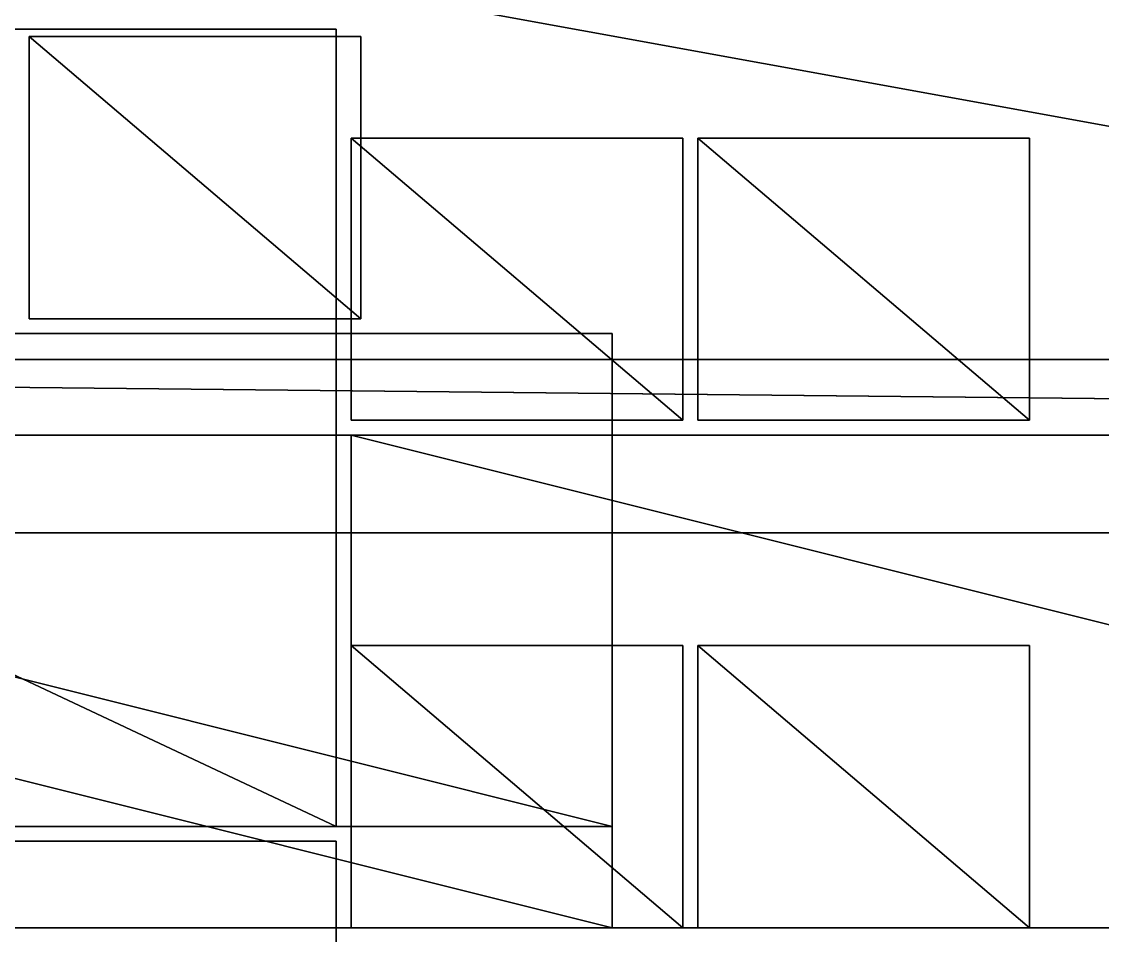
# Model space of a CAD drawing. Header units: millimetres. Extents: x -3100 to 14040, y -1280 to 1295.
# Drawn here: x 2500 to 3373, y 5 to 743 of the extents above; entities that cross this region are included whole.
import ezdxf

# ---------------------------------------------------------------- set-up
doc = ezdxf.new("R2010")
doc.units = ezdxf.units.MM

msp = doc.modelspace()

# ---------------------------------------------------------------- linework, layer by layer
at = {"layer": 'CAD_75LAB'}
for points in [[(14040, -1280, 1160), (-40, -1280, 1160), (-40, 1280, 1160)], [(14040, 1280, 1160), (14040, -1280, 1160), (-40, 1280, 1160)], [(14040, -1280, 1250), (-40, 1280, 1250), (-40, -1280, 1250)], [(14040, 1280, 1250), (-40, 1280, 1250), (14040, -1280, 1250)], [(2754, 737, 1367), (2754, 737, 1253), (1386, 737, 1253)], [(2754, 737, 1367), (1386, 737, 1253), (1386, 737, 1367)], [(2754, 93, 1253), (1386, 93, 1253), (1386, 737, 1253)], [(2754, 737, 1253), (2754, 93, 1253), (1386, 737, 1253)], [(2754, 93, 1367), (1386, 737, 1367), (1386, 93, 1367)], [(2754, 737, 1367), (1386, 737, 1367), (2754, 93, 1367)], [(2754, 737, 1487), (2754, 737, 1373), (1386, 737, 1373)], [(2754, 737, 1487), (1386, 737, 1373), (1386, 737, 1487)], [(2754, 93, 1373), (1386, 93, 1373), (1386, 737, 1373)], [(2754, 737, 1373), (2754, 93, 1373), (1386, 737, 1373)], [(2754, 93, 1487), (1386, 737, 1487), (1386, 93, 1487)], [(2754, 737, 1487), (1386, 737, 1487), (2754, 93, 1487)], [(2754, 737, 1607), (2754, 737, 1493), (1386, 737, 1493)], [(2754, 737, 1607), (1386, 737, 1493), (1386, 737, 1607)], [(2754, 93, 1493), (1386, 93, 1493), (1386, 737, 1493)], [(2754, 737, 1493), (2754, 93, 1493), (1386, 737, 1493)], [(2754, 93, 1607), (1386, 737, 1607), (1386, 93, 1607)], [(2754, 737, 1607), (1386, 737, 1607), (2754, 93, 1607)], [(2754, 737, 1727), (2754, 737, 1613), (1386, 737, 1613)], [(2754, 737, 1727), (1386, 737, 1613), (1386, 737, 1727)], [(2754, 93, 1613), (1386, 93, 1613), (1386, 737, 1613)], [(2754, 737, 1613), (2754, 93, 1613), (1386, 737, 1613)], [(2754, 93, 1727), (1386, 737, 1727), (1386, 93, 1727)], [(2754, 737, 1727), (1386, 737, 1727), (2754, 93, 1727)], [(2754, 737, 1847), (2754, 737, 1733), (1386, 737, 1733)], [(2754, 737, 1847), (1386, 737, 1733), (1386, 737, 1847)], [(2754, 93, 1733), (1386, 93, 1733), (1386, 737, 1733)], [(2754, 737, 1733), (2754, 93, 1733), (1386, 737, 1733)], [(2754, 93, 1847), (1386, 737, 1847), (1386, 93, 1847)], [(2754, 737, 1847), (1386, 737, 1847), (2754, 93, 1847)], [(2754, 737, 1967), (2754, 737, 1853), (1386, 737, 1853)], [(2754, 737, 1967), (1386, 737, 1853), (1386, 737, 1967)], [(2754, 93, 1853), (1386, 93, 1853), (1386, 737, 1853)], [(2754, 737, 1853), (2754, 93, 1853), (1386, 737, 1853)], [(2754, 93, 1967), (1386, 737, 1967), (1386, 93, 1967)], [(2754, 737, 1967), (1386, 737, 1967), (2754, 93, 1967)], [(2754, 737, 2087), (2754, 737, 1973), (1386, 737, 1973)], [(2754, 737, 2087), (1386, 737, 1973), (1386, 737, 2087)], [(2754, 93, 1973), (1386, 93, 1973), (1386, 737, 1973)], [(2754, 737, 1973), (2754, 93, 1973), (1386, 737, 1973)], [(2754, 93, 2087), (1386, 737, 2087), (1386, 93, 2087)], [(2754, 737, 2087), (1386, 737, 2087), (2754, 93, 2087)], [(2754, 737, 2207), (2754, 737, 2093), (1386, 737, 2093)], [(2754, 737, 2207), (1386, 737, 2093), (1386, 737, 2207)], [(2754, 93, 2093), (1386, 93, 2093), (1386, 737, 2093)], [(2754, 737, 2093), (2754, 93, 2093), (1386, 737, 2093)], [(2754, 93, 2207), (1386, 737, 2207), (1386, 93, 2207)], [(2754, 737, 2207), (1386, 737, 2207), (2754, 93, 2207)], [(2754, 737, 2327), (2754, 737, 2213), (1386, 737, 2213)], [(2754, 737, 2327), (1386, 737, 2213), (1386, 737, 2327)], [(2754, 93, 2213), (1386, 93, 2213), (1386, 737, 2213)], [(2754, 737, 2213), (2754, 93, 2213), (1386, 737, 2213)], [(2754, 93, 2327), (1386, 737, 2327), (1386, 93, 2327)], [(2754, 737, 2327), (1386, 737, 2327), (2754, 93, 2327)], [(2754, 737, 2447), (2754, 737, 2333), (1386, 737, 2333)], [(2754, 737, 2447), (1386, 737, 2333), (1386, 737, 2447)], [(2754, 93, 2333), (1386, 93, 2333), (1386, 737, 2333)], [(2754, 737, 2333), (2754, 93, 2333), (1386, 737, 2333)], [(2754, 93, 2447), (1386, 737, 2447), (1386, 93, 2447)], [(2754, 737, 2447), (1386, 737, 2447), (2754, 93, 2447)], [(2754, 737, 2567), (2754, 737, 2453), (1386, 737, 2453)], [(2754, 737, 2567), (1386, 737, 2453), (1386, 737, 2567)], [(2754, 93, 2453), (1386, 93, 2453), (1386, 737, 2453)], [(2754, 737, 2453), (2754, 93, 2453), (1386, 737, 2453)], [(2754, 93, 2567), (1386, 737, 2567), (1386, 93, 2567)], [(2754, 737, 2567), (1386, 737, 2567), (2754, 93, 2567)], [(2754, 737, 2687), (2754, 737, 2573), (1386, 737, 2573)], [(2754, 737, 2687), (1386, 737, 2573), (1386, 737, 2687)], [(2754, 93, 2573), (1386, 93, 2573), (1386, 737, 2573)], [(2754, 737, 2573), (2754, 93, 2573), (1386, 737, 2573)], [(2754, 93, 2687), (1386, 737, 2687), (1386, 93, 2687)], [(2754, 737, 2687), (1386, 737, 2687), (2754, 93, 2687)], [(2754, 93, 1367), (2754, 93, 1253), (2754, 737, 1253)], [(2754, 93, 1367), (2754, 737, 1253), (2754, 737, 1367)], [(2754, 93, 1487), (2754, 93, 1373), (2754, 737, 1373)], [(2754, 93, 1487), (2754, 737, 1373), (2754, 737, 1487)], [(2754, 93, 1607), (2754, 93, 1493), (2754, 737, 1493)], [(2754, 93, 1607), (2754, 737, 1493), (2754, 737, 1607)], [(2754, 93, 1727), (2754, 93, 1613), (2754, 737, 1613)], [(2754, 93, 1727), (2754, 737, 1613), (2754, 737, 1727)], [(2754, 93, 1847), (2754, 93, 1733), (2754, 737, 1733)], [(2754, 93, 1847), (2754, 737, 1733), (2754, 737, 1847)], [(2754, 93, 1967), (2754, 93, 1853), (2754, 737, 1853)], [(2754, 93, 1967), (2754, 737, 1853), (2754, 737, 1967)], [(2754, 93, 2087), (2754, 93, 1973), (2754, 737, 1973)], [(2754, 93, 2087), (2754, 737, 1973), (2754, 737, 2087)], [(2754, 93, 2207), (2754, 93, 2093), (2754, 737, 2093)], [(2754, 93, 2207), (2754, 737, 2093), (2754, 737, 2207)], [(2754, 93, 2327), (2754, 93, 2213), (2754, 737, 2213)], [(2754, 93, 2327), (2754, 737, 2213), (2754, 737, 2327)], [(2754, 93, 2447), (2754, 93, 2333), (2754, 737, 2333)], [(2754, 93, 2447), (2754, 737, 2333), (2754, 737, 2447)], [(2754, 93, 2567), (2754, 93, 2453), (2754, 737, 2453)], [(2754, 93, 2567), (2754, 737, 2453), (2754, 737, 2567)], [(2754, 93, 2687), (2754, 93, 2573), (2754, 737, 2573)], [(2754, 93, 2687), (2754, 737, 2573), (2754, 737, 2687)], [(2506, 503, 2872), (2506, 731, 2693), (2506, 503, 2693)], [(2506, 503, 2872), (2506, 731, 2872), (2506, 731, 2693)], [(2774, 731, 2872), (2774, 731, 2693), (2506, 731, 2693)], [(2774, 731, 2872), (2506, 731, 2693), (2506, 731, 2872)], [(2774, 503, 2693), (2506, 503, 2693), (2506, 731, 2693)], [(2774, 731, 2693), (2774, 503, 2693), (2506, 731, 2693)], [(2774, 503, 2872), (2506, 731, 2872), (2506, 503, 2872)], [(2774, 731, 2872), (2506, 731, 2872), (2774, 503, 2872)], [(2506, 503, 3057), (2506, 731, 2878), (2506, 503, 2878)], [(2506, 503, 3057), (2506, 731, 3057), (2506, 731, 2878)], [(2774, 731, 3057), (2774, 731, 2878), (2506, 731, 2878)], [(2774, 731, 3057), (2506, 731, 2878), (2506, 731, 3057)], [(2774, 503, 2878), (2506, 503, 2878), (2506, 731, 2878)], [(2774, 731, 2878), (2774, 503, 2878), (2506, 731, 2878)], [(2774, 503, 3057), (2506, 731, 3057), (2506, 503, 3057)], [(2774, 731, 3057), (2506, 731, 3057), (2774, 503, 3057)], [(2506, 503, 3242), (2506, 731, 3063), (2506, 503, 3063)], [(2506, 503, 3242), (2506, 731, 3242), (2506, 731, 3063)], [(2774, 731, 3242), (2774, 731, 3063), (2506, 731, 3063)], [(2774, 731, 3242), (2506, 731, 3063), (2506, 731, 3242)], [(2774, 503, 3063), (2506, 503, 3063), (2506, 731, 3063)], [(2774, 731, 3063), (2774, 503, 3063), (2506, 731, 3063)], [(2774, 503, 3242), (2506, 731, 3242), (2506, 503, 3242)], [(2774, 731, 3242), (2506, 731, 3242), (2774, 503, 3242)], [(2506, 503, 3427), (2506, 731, 3248), (2506, 503, 3248)], [(2506, 503, 3427), (2506, 731, 3427), (2506, 731, 3248)], [(2774, 731, 3427), (2774, 731, 3248), (2506, 731, 3248)], [(2774, 731, 3427), (2506, 731, 3248), (2506, 731, 3427)], [(2774, 503, 3248), (2506, 503, 3248), (2506, 731, 3248)], [(2774, 731, 3248), (2774, 503, 3248), (2506, 731, 3248)], [(2774, 503, 3427), (2506, 731, 3427), (2506, 503, 3427)], [(2774, 731, 3427), (2506, 731, 3427), (2774, 503, 3427)], [(2506, 503, 3612), (2506, 731, 3433), (2506, 503, 3433)], [(2506, 503, 3612), (2506, 731, 3612), (2506, 731, 3433)], [(2774, 731, 3612), (2774, 731, 3433), (2506, 731, 3433)], [(2774, 731, 3612), (2506, 731, 3433), (2506, 731, 3612)], [(2774, 503, 3433), (2506, 503, 3433), (2506, 731, 3433)], [(2774, 731, 3433), (2774, 503, 3433), (2506, 731, 3433)], [(2774, 503, 3612), (2506, 731, 3612), (2506, 503, 3612)], [(2774, 731, 3612), (2506, 731, 3612), (2774, 503, 3612)], [(2506, 503, 3797), (2506, 731, 3618), (2506, 503, 3618)], [(2506, 503, 3797), (2506, 731, 3797), (2506, 731, 3618)], [(2774, 731, 3797), (2774, 731, 3618), (2506, 731, 3618)], [(2774, 731, 3797), (2506, 731, 3618), (2506, 731, 3797)], [(2774, 503, 3618), (2506, 503, 3618), (2506, 731, 3618)], [(2774, 731, 3618), (2774, 503, 3618), (2506, 731, 3618)], [(2774, 503, 3797), (2506, 731, 3797), (2506, 503, 3797)], [(2774, 731, 3797), (2506, 731, 3797), (2774, 503, 3797)], [(2774, 503, 2872), (2774, 503, 2693), (2774, 731, 2693)], [(2774, 503, 2872), (2774, 731, 2693), (2774, 731, 2872)], [(2774, 503, 3057), (2774, 503, 2878), (2774, 731, 2878)], [(2774, 503, 3057), (2774, 731, 2878), (2774, 731, 3057)], [(2774, 503, 3242), (2774, 503, 3063), (2774, 731, 3063)], [(2774, 503, 3242), (2774, 731, 3063), (2774, 731, 3242)], [(2774, 503, 3427), (2774, 503, 3248), (2774, 731, 3248)], [(2774, 503, 3427), (2774, 731, 3248), (2774, 731, 3427)], [(2774, 503, 3612), (2774, 503, 3433), (2774, 731, 3433)], [(2774, 503, 3612), (2774, 731, 3433), (2774, 731, 3612)], [(2774, 503, 3797), (2774, 503, 3618), (2774, 731, 3618)], [(2774, 503, 3797), (2774, 731, 3618), (2774, 731, 3797)], [(2766, 421, 1432), (2766, 649, 1253), (2766, 421, 1253)], [(2766, 421, 1432), (2766, 649, 1432), (2766, 649, 1253)], [(3034, 649, 1432), (3034, 649, 1253), (2766, 649, 1253)], [(3034, 649, 1432), (2766, 649, 1253), (2766, 649, 1432)], [(3034, 421, 1253), (2766, 421, 1253), (2766, 649, 1253)], [(3034, 649, 1253), (3034, 421, 1253), (2766, 649, 1253)], [(3034, 421, 1432), (2766, 649, 1432), (2766, 421, 1432)], [(3034, 649, 1432), (2766, 649, 1432), (3034, 421, 1432)], [(2766, 421, 1617), (2766, 649, 1438), (2766, 421, 1438)], [(2766, 421, 1617), (2766, 649, 1617), (2766, 649, 1438)], [(3034, 649, 1617), (3034, 649, 1438), (2766, 649, 1438)], [(3034, 649, 1617), (2766, 649, 1438), (2766, 649, 1617)], [(3034, 421, 1438), (2766, 421, 1438), (2766, 649, 1438)], [(3034, 649, 1438), (3034, 421, 1438), (2766, 649, 1438)], [(3034, 421, 1617), (2766, 649, 1617), (2766, 421, 1617)], [(3034, 649, 1617), (2766, 649, 1617), (3034, 421, 1617)], [(2766, 421, 1802), (2766, 649, 1623), (2766, 421, 1623)], [(2766, 421, 1802), (2766, 649, 1802), (2766, 649, 1623)], [(3034, 649, 1802), (3034, 649, 1623), (2766, 649, 1623)], [(3034, 649, 1802), (2766, 649, 1623), (2766, 649, 1802)], [(3034, 421, 1623), (2766, 421, 1623), (2766, 649, 1623)], [(3034, 649, 1623), (3034, 421, 1623), (2766, 649, 1623)], [(3034, 421, 1802), (2766, 649, 1802), (2766, 421, 1802)], [(3034, 649, 1802), (2766, 649, 1802), (3034, 421, 1802)], [(2766, 421, 1987), (2766, 649, 1808), (2766, 421, 1808)], [(2766, 421, 1987), (2766, 649, 1987), (2766, 649, 1808)], [(3034, 649, 1987), (3034, 649, 1808), (2766, 649, 1808)], [(3034, 649, 1987), (2766, 649, 1808), (2766, 649, 1987)], [(3034, 421, 1808), (2766, 421, 1808), (2766, 649, 1808)], [(3034, 649, 1808), (3034, 421, 1808), (2766, 649, 1808)], [(3034, 421, 1987), (2766, 649, 1987), (2766, 421, 1987)], [(3034, 649, 1987), (2766, 649, 1987), (3034, 421, 1987)], [(2766, 421, 2172), (2766, 649, 1993), (2766, 421, 1993)], [(2766, 421, 2172), (2766, 649, 2172), (2766, 649, 1993)], [(3034, 649, 2172), (3034, 649, 1993), (2766, 649, 1993)], [(3034, 649, 2172), (2766, 649, 1993), (2766, 649, 2172)], [(3034, 421, 1993), (2766, 421, 1993), (2766, 649, 1993)], [(3034, 649, 1993), (3034, 421, 1993), (2766, 649, 1993)], [(3034, 421, 2172), (2766, 649, 2172), (2766, 421, 2172)], [(3034, 649, 2172), (2766, 649, 2172), (3034, 421, 2172)], [(2766, 421, 2357), (2766, 649, 2178), (2766, 421, 2178)], [(2766, 421, 2357), (2766, 649, 2357), (2766, 649, 2178)], [(3034, 649, 2357), (3034, 649, 2178), (2766, 649, 2178)], [(3034, 649, 2357), (2766, 649, 2178), (2766, 649, 2357)], [(3034, 421, 2178), (2766, 421, 2178), (2766, 649, 2178)], [(3034, 649, 2178), (3034, 421, 2178), (2766, 649, 2178)], [(3034, 421, 2357), (2766, 649, 2357), (2766, 421, 2357)], [(3034, 649, 2357), (2766, 649, 2357), (3034, 421, 2357)], [(2766, 421, 2542), (2766, 649, 2363), (2766, 421, 2363)], [(2766, 421, 2542), (2766, 649, 2542), (2766, 649, 2363)], [(3034, 649, 2542), (3034, 649, 2363), (2766, 649, 2363)], [(3034, 649, 2542), (2766, 649, 2363), (2766, 649, 2542)], [(3034, 421, 2363), (2766, 421, 2363), (2766, 649, 2363)], [(3034, 649, 2363), (3034, 421, 2363), (2766, 649, 2363)], [(3034, 421, 2542), (2766, 649, 2542), (2766, 421, 2542)], [(3034, 649, 2542), (2766, 649, 2542), (3034, 421, 2542)], [(3034, 421, 1432), (3034, 421, 1253), (3034, 649, 1253)], [(3034, 421, 1432), (3034, 649, 1253), (3034, 649, 1432)], [(3034, 421, 1617), (3034, 421, 1438), (3034, 649, 1438)], [(3034, 421, 1617), (3034, 649, 1438), (3034, 649, 1617)], [(3034, 421, 1802), (3034, 421, 1623), (3034, 649, 1623)], [(3034, 421, 1802), (3034, 649, 1623), (3034, 649, 1802)], [(3034, 421, 1987), (3034, 421, 1808), (3034, 649, 1808)], [(3034, 421, 1987), (3034, 649, 1808), (3034, 649, 1987)], [(3034, 421, 2172), (3034, 421, 1993), (3034, 649, 1993)], [(3034, 421, 2172), (3034, 649, 1993), (3034, 649, 2172)], [(3034, 421, 2357), (3034, 421, 2178), (3034, 649, 2178)], [(3034, 421, 2357), (3034, 649, 2178), (3034, 649, 2357)], [(3034, 421, 2542), (3034, 421, 2363), (3034, 649, 2363)], [(3034, 421, 2542), (3034, 649, 2363), (3034, 649, 2542)], [(3046, 421, 1432), (3046, 649, 1253), (3046, 421, 1253)], [(3046, 421, 1432), (3046, 649, 1432), (3046, 649, 1253)], [(3314, 649, 1432), (3314, 649, 1253), (3046, 649, 1253)], [(3314, 649, 1432), (3046, 649, 1253), (3046, 649, 1432)], [(3314, 421, 1253), (3046, 421, 1253), (3046, 649, 1253)], [(3314, 649, 1253), (3314, 421, 1253), (3046, 649, 1253)], [(3314, 421, 1432), (3046, 649, 1432), (3046, 421, 1432)], [(3314, 649, 1432), (3046, 649, 1432), (3314, 421, 1432)], [(3046, 421, 1617), (3046, 649, 1438), (3046, 421, 1438)], [(3046, 421, 1617), (3046, 649, 1617), (3046, 649, 1438)], [(3314, 649, 1617), (3314, 649, 1438), (3046, 649, 1438)], [(3314, 649, 1617), (3046, 649, 1438), (3046, 649, 1617)], [(3314, 421, 1438), (3046, 421, 1438), (3046, 649, 1438)], [(3314, 649, 1438), (3314, 421, 1438), (3046, 649, 1438)], [(3314, 421, 1617), (3046, 649, 1617), (3046, 421, 1617)], [(3314, 649, 1617), (3046, 649, 1617), (3314, 421, 1617)], [(3046, 421, 1802), (3046, 649, 1623), (3046, 421, 1623)], [(3046, 421, 1802), (3046, 649, 1802), (3046, 649, 1623)], [(3314, 649, 1802), (3314, 649, 1623), (3046, 649, 1623)], [(3314, 649, 1802), (3046, 649, 1623), (3046, 649, 1802)], [(3314, 421, 1623), (3046, 421, 1623), (3046, 649, 1623)], [(3314, 649, 1623), (3314, 421, 1623), (3046, 649, 1623)], [(3314, 421, 1802), (3046, 649, 1802), (3046, 421, 1802)], [(3314, 649, 1802), (3046, 649, 1802), (3314, 421, 1802)], [(3046, 421, 1987), (3046, 649, 1808), (3046, 421, 1808)], [(3046, 421, 1987), (3046, 649, 1987), (3046, 649, 1808)], [(3314, 649, 1987), (3314, 649, 1808), (3046, 649, 1808)], [(3314, 649, 1987), (3046, 649, 1808), (3046, 649, 1987)], [(3314, 421, 1808), (3046, 421, 1808), (3046, 649, 1808)], [(3314, 649, 1808), (3314, 421, 1808), (3046, 649, 1808)], [(3314, 421, 1987), (3046, 649, 1987), (3046, 421, 1987)], [(3314, 649, 1987), (3046, 649, 1987), (3314, 421, 1987)], [(3046, 421, 2172), (3046, 649, 1993), (3046, 421, 1993)], [(3046, 421, 2172), (3046, 649, 2172), (3046, 649, 1993)], [(3314, 649, 2172), (3314, 649, 1993), (3046, 649, 1993)], [(3314, 649, 2172), (3046, 649, 1993), (3046, 649, 2172)], [(3314, 421, 1993), (3046, 421, 1993), (3046, 649, 1993)], [(3314, 649, 1993), (3314, 421, 1993), (3046, 649, 1993)], [(3314, 421, 2172), (3046, 649, 2172), (3046, 421, 2172)], [(3314, 649, 2172), (3046, 649, 2172), (3314, 421, 2172)], [(3046, 421, 2357), (3046, 649, 2178), (3046, 421, 2178)], [(3046, 421, 2357), (3046, 649, 2357), (3046, 649, 2178)], [(3314, 649, 2357), (3314, 649, 2178), (3046, 649, 2178)], [(3314, 649, 2357), (3046, 649, 2178), (3046, 649, 2357)], [(3314, 421, 2178), (3046, 421, 2178), (3046, 649, 2178)], [(3314, 649, 2178), (3314, 421, 2178), (3046, 649, 2178)], [(3314, 421, 2357), (3046, 649, 2357), (3046, 421, 2357)], [(3314, 649, 2357), (3046, 649, 2357), (3314, 421, 2357)], [(3046, 421, 2542), (3046, 649, 2363), (3046, 421, 2363)], [(3046, 421, 2542), (3046, 649, 2542), (3046, 649, 2363)], [(3314, 649, 2542), (3314, 649, 2363), (3046, 649, 2363)], [(3314, 649, 2542), (3046, 649, 2363), (3046, 649, 2542)], [(3314, 421, 2363), (3046, 421, 2363), (3046, 649, 2363)], [(3314, 649, 2363), (3314, 421, 2363), (3046, 649, 2363)], [(3314, 421, 2542), (3046, 649, 2542), (3046, 421, 2542)], [(3314, 649, 2542), (3046, 649, 2542), (3314, 421, 2542)], [(3046, 421, 2727), (3046, 649, 2548), (3046, 421, 2548)], [(3046, 421, 2727), (3046, 649, 2727), (3046, 649, 2548)], [(3314, 649, 2727), (3314, 649, 2548), (3046, 649, 2548)], [(3314, 649, 2727), (3046, 649, 2548), (3046, 649, 2727)], [(3314, 421, 2548), (3046, 421, 2548), (3046, 649, 2548)], [(3314, 649, 2548), (3314, 421, 2548), (3046, 649, 2548)], [(3314, 421, 2727), (3046, 649, 2727), (3046, 421, 2727)], [(3314, 649, 2727), (3046, 649, 2727), (3314, 421, 2727)], [(3046, 421, 2912), (3046, 649, 2733), (3046, 421, 2733)], [(3046, 421, 2912), (3046, 649, 2912), (3046, 649, 2733)], [(3314, 649, 2912), (3314, 649, 2733), (3046, 649, 2733)], [(3314, 649, 2912), (3046, 649, 2733), (3046, 649, 2912)], [(3314, 421, 2733), (3046, 421, 2733), (3046, 649, 2733)], [(3314, 649, 2733), (3314, 421, 2733), (3046, 649, 2733)], [(3314, 421, 2912), (3046, 649, 2912), (3046, 421, 2912)], [(3314, 649, 2912), (3046, 649, 2912), (3314, 421, 2912)], [(3314, 421, 1432), (3314, 421, 1253), (3314, 649, 1253)], [(3314, 421, 1432), (3314, 649, 1253), (3314, 649, 1432)], [(3314, 421, 1617), (3314, 421, 1438), (3314, 649, 1438)], [(3314, 421, 1617), (3314, 649, 1438), (3314, 649, 1617)], [(3314, 421, 1802), (3314, 421, 1623), (3314, 649, 1623)], [(3314, 421, 1802), (3314, 649, 1623), (3314, 649, 1802)], [(3314, 421, 1987), (3314, 421, 1808), (3314, 649, 1808)], [(3314, 421, 1987), (3314, 649, 1808), (3314, 649, 1987)], [(3314, 421, 2172), (3314, 421, 1993), (3314, 649, 1993)], [(3314, 421, 2172), (3314, 649, 1993), (3314, 649, 2172)], [(3314, 421, 2357), (3314, 421, 2178), (3314, 649, 2178)], [(3314, 421, 2357), (3314, 649, 2178), (3314, 649, 2357)], [(3314, 421, 2542), (3314, 421, 2363), (3314, 649, 2363)], [(3314, 421, 2542), (3314, 649, 2363), (3314, 649, 2542)], [(3314, 421, 2727), (3314, 421, 2548), (3314, 649, 2548)], [(3314, 421, 2727), (3314, 649, 2548), (3314, 649, 2727)], [(3314, 421, 2912), (3314, 421, 2733), (3314, 649, 2733)], [(3314, 421, 2912), (3314, 649, 2733), (3314, 649, 2912)], [(2774, 503, 2872), (2506, 503, 2693), (2774, 503, 2693)], [(2774, 503, 2872), (2506, 503, 2872), (2506, 503, 2693)], [(2774, 503, 3057), (2506, 503, 2878), (2774, 503, 2878)], [(2774, 503, 3057), (2506, 503, 3057), (2506, 503, 2878)], [(2774, 503, 3242), (2506, 503, 3063), (2774, 503, 3063)], [(2774, 503, 3242), (2506, 503, 3242), (2506, 503, 3063)], [(2774, 503, 3427), (2506, 503, 3248), (2774, 503, 3248)], [(2774, 503, 3427), (2506, 503, 3427), (2506, 503, 3248)], [(2774, 503, 3612), (2506, 503, 3433), (2774, 503, 3433)], [(2774, 503, 3612), (2506, 503, 3612), (2506, 503, 3433)], [(2774, 503, 3797), (2506, 503, 3618), (2774, 503, 3618)], [(2774, 503, 3797), (2506, 503, 3797), (2506, 503, 3618)], [(2977, 491, 2693), (1386, 491, 2693), (1386, 491, 2807)], [(2977, 491, 2807), (2977, 491, 2693), (1386, 491, 2807)], [(2977, 93, 2693), (1386, 93, 2693), (1386, 491, 2693)], [(2977, 491, 2693), (2977, 93, 2693), (1386, 491, 2693)], [(2977, 93, 2807), (1386, 491, 2807), (1386, 93, 2807)], [(2977, 491, 2807), (1386, 491, 2807), (2977, 93, 2807)], [(2977, 93, 2807), (2977, 93, 2693), (2977, 491, 2693)], [(2977, 93, 2807), (2977, 491, 2693), (2977, 491, 2807)], [(13960, 470, 1160), (13960, 470, 910), (300, 470, 910)], [(13960, 470, 1160), (300, 470, 910), (300, 470, 1160)], [(13960, 330, 910), (300, 330, 910), (300, 470, 910)], [(13960, 470, 910), (13960, 330, 910), (300, 470, 910)], [(13960, 330, 1160), (300, 470, 1160), (300, 330, 1160)], [(13960, 470, 1160), (300, 470, 1160), (13960, 330, 1160)], [(3034, 421, 1432), (2766, 421, 1253), (3034, 421, 1253)], [(3034, 421, 1432), (2766, 421, 1432), (2766, 421, 1253)], [(3034, 421, 1617), (2766, 421, 1438), (3034, 421, 1438)], [(3034, 421, 1617), (2766, 421, 1617), (2766, 421, 1438)], [(3034, 421, 1802), (2766, 421, 1623), (3034, 421, 1623)], [(3034, 421, 1802), (2766, 421, 1802), (2766, 421, 1623)], [(3034, 421, 1987), (2766, 421, 1808), (3034, 421, 1808)], [(3034, 421, 1987), (2766, 421, 1987), (2766, 421, 1808)], [(3034, 421, 2172), (2766, 421, 1993), (3034, 421, 1993)], [(3034, 421, 2172), (2766, 421, 2172), (2766, 421, 1993)], [(3034, 421, 2357), (2766, 421, 2178), (3034, 421, 2178)], [(3034, 421, 2357), (2766, 421, 2357), (2766, 421, 2178)], [(3034, 421, 2542), (2766, 421, 2363), (3034, 421, 2363)], [(3034, 421, 2542), (2766, 421, 2542), (2766, 421, 2363)], [(3314, 421, 1432), (3046, 421, 1253), (3314, 421, 1253)], [(3314, 421, 1432), (3046, 421, 1432), (3046, 421, 1253)], [(3314, 421, 1617), (3046, 421, 1438), (3314, 421, 1438)], [(3314, 421, 1617), (3046, 421, 1617), (3046, 421, 1438)], [(3314, 421, 1802), (3046, 421, 1623), (3314, 421, 1623)], [(3314, 421, 1802), (3046, 421, 1802), (3046, 421, 1623)], [(3314, 421, 1987), (3046, 421, 1808), (3314, 421, 1808)], [(3314, 421, 1987), (3046, 421, 1987), (3046, 421, 1808)], [(3314, 421, 2172), (3046, 421, 1993), (3314, 421, 1993)], [(3314, 421, 2172), (3046, 421, 2172), (3046, 421, 1993)], [(3314, 421, 2357), (3046, 421, 2178), (3314, 421, 2178)], [(3314, 421, 2357), (3046, 421, 2357), (3046, 421, 2178)], [(3314, 421, 2542), (3046, 421, 2363), (3314, 421, 2363)], [(3314, 421, 2542), (3046, 421, 2542), (3046, 421, 2363)], [(3314, 421, 2727), (3046, 421, 2548), (3314, 421, 2548)], [(3314, 421, 2727), (3046, 421, 2727), (3046, 421, 2548)], [(3314, 421, 2912), (3046, 421, 2733), (3314, 421, 2733)], [(3314, 421, 2912), (3046, 421, 2912), (3046, 421, 2733)], [(2977, 409, 2813), (1386, 409, 2813), (1386, 409, 2927)], [(2977, 409, 2927), (2977, 409, 2813), (1386, 409, 2927)], [(2977, 11, 2813), (1386, 11, 2813), (1386, 409, 2813)], [(2977, 409, 2813), (2977, 11, 2813), (1386, 409, 2813)], [(2977, 11, 2927), (1386, 409, 2927), (1386, 11, 2927)], [(2977, 409, 2927), (1386, 409, 2927), (2977, 11, 2927)], [(2977, 409, 2933), (1386, 409, 2933), (1386, 409, 3047)], [(2977, 409, 3047), (2977, 409, 2933), (1386, 409, 3047)], [(2977, 11, 2933), (1386, 11, 2933), (1386, 409, 2933)], [(2977, 409, 2933), (2977, 11, 2933), (1386, 409, 2933)], [(2977, 11, 3047), (1386, 409, 3047), (1386, 11, 3047)], [(2977, 409, 3047), (1386, 409, 3047), (2977, 11, 3047)], [(2977, 409, 3053), (1386, 409, 3053), (1386, 409, 3167)], [(2977, 409, 3167), (2977, 409, 3053), (1386, 409, 3167)], [(2977, 11, 3053), (1386, 11, 3053), (1386, 409, 3053)], [(2977, 409, 3053), (2977, 11, 3053), (1386, 409, 3053)], [(2977, 11, 3167), (1386, 409, 3167), (1386, 11, 3167)], [(2977, 409, 3167), (1386, 409, 3167), (2977, 11, 3167)], [(2977, 409, 3173), (1386, 409, 3173), (1386, 409, 3287)], [(2977, 409, 3287), (2977, 409, 3173), (1386, 409, 3287)], [(2977, 11, 3173), (1386, 11, 3173), (1386, 409, 3173)], [(2977, 409, 3173), (2977, 11, 3173), (1386, 409, 3173)], [(2977, 11, 3287), (1386, 409, 3287), (1386, 11, 3287)], [(2977, 409, 3287), (1386, 409, 3287), (2977, 11, 3287)], [(2977, 409, 3293), (1386, 409, 3293), (1386, 409, 3407)], [(2977, 409, 3407), (2977, 409, 3293), (1386, 409, 3407)], [(2977, 11, 3293), (1386, 11, 3293), (1386, 409, 3293)], [(2977, 409, 3293), (2977, 11, 3293), (1386, 409, 3293)], [(2977, 11, 3407), (1386, 409, 3407), (1386, 11, 3407)], [(2977, 409, 3407), (1386, 409, 3407), (2977, 11, 3407)], [(2977, 409, 3413), (1386, 409, 3413), (1386, 409, 3527)], [(2977, 409, 3527), (2977, 409, 3413), (1386, 409, 3527)], [(2977, 11, 3413), (1386, 11, 3413), (1386, 409, 3413)], [(2977, 409, 3413), (2977, 11, 3413), (1386, 409, 3413)], [(2977, 11, 3527), (1386, 409, 3527), (1386, 11, 3527)], [(2977, 409, 3527), (1386, 409, 3527), (2977, 11, 3527)], [(2977, 409, 3533), (1386, 409, 3533), (1386, 409, 3647)], [(2977, 409, 3647), (2977, 409, 3533), (1386, 409, 3647)], [(2977, 11, 3533), (1386, 11, 3533), (1386, 409, 3533)], [(2977, 409, 3533), (2977, 11, 3533), (1386, 409, 3533)], [(2977, 11, 3647), (1386, 409, 3647), (1386, 11, 3647)], [(2977, 409, 3647), (1386, 409, 3647), (2977, 11, 3647)], [(2977, 409, 3653), (1386, 409, 3653), (1386, 409, 3767)], [(2977, 409, 3767), (2977, 409, 3653), (1386, 409, 3767)], [(2977, 11, 3653), (1386, 11, 3653), (1386, 409, 3653)], [(2977, 409, 3653), (2977, 11, 3653), (1386, 409, 3653)], [(2977, 11, 3767), (1386, 409, 3767), (1386, 11, 3767)], [(2977, 409, 3767), (1386, 409, 3767), (2977, 11, 3767)], [(2977, 409, 3773), (1386, 409, 3773), (1386, 409, 3887)], [(2977, 409, 3887), (2977, 409, 3773), (1386, 409, 3887)], [(2977, 11, 3773), (1386, 11, 3773), (1386, 409, 3773)], [(2977, 409, 3773), (2977, 11, 3773), (1386, 409, 3773)], [(2977, 11, 3887), (1386, 409, 3887), (1386, 11, 3887)], [(2977, 409, 3887), (1386, 409, 3887), (2977, 11, 3887)], [(2766, 11, 1367), (2766, 409, 1253), (2766, 11, 1253)], [(2766, 11, 1367), (2766, 409, 1367), (2766, 409, 1253)], [(4357, 409, 1253), (2766, 409, 1253), (2766, 409, 1367)], [(4357, 409, 1367), (4357, 409, 1253), (2766, 409, 1367)], [(4357, 11, 1253), (2766, 11, 1253), (2766, 409, 1253)], [(4357, 409, 1253), (4357, 11, 1253), (2766, 409, 1253)], [(4357, 11, 1367), (2766, 409, 1367), (2766, 11, 1367)], [(4357, 409, 1367), (2766, 409, 1367), (4357, 11, 1367)], [(2766, 11, 1487), (2766, 409, 1373), (2766, 11, 1373)], [(2766, 11, 1487), (2766, 409, 1487), (2766, 409, 1373)], [(4357, 409, 1373), (2766, 409, 1373), (2766, 409, 1487)], [(4357, 409, 1487), (4357, 409, 1373), (2766, 409, 1487)], [(4357, 11, 1373), (2766, 11, 1373), (2766, 409, 1373)], [(4357, 409, 1373), (4357, 11, 1373), (2766, 409, 1373)], [(4357, 11, 1487), (2766, 409, 1487), (2766, 11, 1487)], [(4357, 409, 1487), (2766, 409, 1487), (4357, 11, 1487)], [(2766, 11, 1607), (2766, 409, 1493), (2766, 11, 1493)], [(2766, 11, 1607), (2766, 409, 1607), (2766, 409, 1493)], [(4357, 409, 1493), (2766, 409, 1493), (2766, 409, 1607)], [(4357, 409, 1607), (4357, 409, 1493), (2766, 409, 1607)], [(4357, 11, 1493), (2766, 11, 1493), (2766, 409, 1493)], [(4357, 409, 1493), (4357, 11, 1493), (2766, 409, 1493)], [(4357, 11, 1607), (2766, 409, 1607), (2766, 11, 1607)], [(4357, 409, 1607), (2766, 409, 1607), (4357, 11, 1607)], [(2766, 11, 1727), (2766, 409, 1613), (2766, 11, 1613)], [(2766, 11, 1727), (2766, 409, 1727), (2766, 409, 1613)], [(4357, 409, 1613), (2766, 409, 1613), (2766, 409, 1727)], [(4357, 409, 1727), (4357, 409, 1613), (2766, 409, 1727)], [(4357, 11, 1613), (2766, 11, 1613), (2766, 409, 1613)], [(4357, 409, 1613), (4357, 11, 1613), (2766, 409, 1613)], [(4357, 11, 1727), (2766, 409, 1727), (2766, 11, 1727)], [(4357, 409, 1727), (2766, 409, 1727), (4357, 11, 1727)], [(2766, 11, 1847), (2766, 409, 1733), (2766, 11, 1733)], [(2766, 11, 1847), (2766, 409, 1847), (2766, 409, 1733)], [(4357, 409, 1733), (2766, 409, 1733), (2766, 409, 1847)], [(4357, 409, 1847), (4357, 409, 1733), (2766, 409, 1847)], [(4357, 11, 1733), (2766, 11, 1733), (2766, 409, 1733)], [(4357, 409, 1733), (4357, 11, 1733), (2766, 409, 1733)], [(4357, 11, 1847), (2766, 409, 1847), (2766, 11, 1847)], [(4357, 409, 1847), (2766, 409, 1847), (4357, 11, 1847)], [(2977, 11, 2927), (2977, 11, 2813), (2977, 409, 2813)], [(2977, 11, 2927), (2977, 409, 2813), (2977, 409, 2927)], [(2977, 11, 3047), (2977, 11, 2933), (2977, 409, 2933)], [(2977, 11, 3047), (2977, 409, 2933), (2977, 409, 3047)], [(2977, 11, 3167), (2977, 11, 3053), (2977, 409, 3053)], [(2977, 11, 3167), (2977, 409, 3053), (2977, 409, 3167)], [(2977, 11, 3287), (2977, 11, 3173), (2977, 409, 3173)], [(2977, 11, 3287), (2977, 409, 3173), (2977, 409, 3287)], [(2977, 11, 3407), (2977, 11, 3293), (2977, 409, 3293)], [(2977, 11, 3407), (2977, 409, 3293), (2977, 409, 3407)], [(2977, 11, 3527), (2977, 11, 3413), (2977, 409, 3413)], [(2977, 11, 3527), (2977, 409, 3413), (2977, 409, 3527)], [(2977, 11, 3647), (2977, 11, 3533), (2977, 409, 3533)], [(2977, 11, 3647), (2977, 409, 3533), (2977, 409, 3647)], [(2977, 11, 3767), (2977, 11, 3653), (2977, 409, 3653)], [(2977, 11, 3767), (2977, 409, 3653), (2977, 409, 3767)], [(2977, 11, 3887), (2977, 11, 3773), (2977, 409, 3773)], [(2977, 11, 3887), (2977, 409, 3773), (2977, 409, 3887)], [(13960, 330, 1160), (300, 330, 910), (13960, 330, 910)], [(13960, 330, 1160), (300, 330, 1160), (300, 330, 910)], [(2766, 11, 2032), (2766, 239, 1853), (2766, 11, 1853)], [(2766, 11, 2032), (2766, 239, 2032), (2766, 239, 1853)], [(3034, 239, 2032), (3034, 239, 1853), (2766, 239, 1853)], [(3034, 239, 2032), (2766, 239, 1853), (2766, 239, 2032)], [(3034, 11, 1853), (2766, 11, 1853), (2766, 239, 1853)], [(3034, 239, 1853), (3034, 11, 1853), (2766, 239, 1853)], [(3034, 11, 2032), (2766, 239, 2032), (2766, 11, 2032)], [(3034, 239, 2032), (2766, 239, 2032), (3034, 11, 2032)], [(2766, 11, 2217), (2766, 239, 2038), (2766, 11, 2038)], [(2766, 11, 2217), (2766, 239, 2217), (2766, 239, 2038)], [(3034, 239, 2217), (3034, 239, 2038), (2766, 239, 2038)], [(3034, 239, 2217), (2766, 239, 2038), (2766, 239, 2217)], [(3034, 11, 2038), (2766, 11, 2038), (2766, 239, 2038)], [(3034, 239, 2038), (3034, 11, 2038), (2766, 239, 2038)], [(3034, 11, 2217), (2766, 239, 2217), (2766, 11, 2217)], [(3034, 239, 2217), (2766, 239, 2217), (3034, 11, 2217)], [(2766, 11, 2402), (2766, 239, 2223), (2766, 11, 2223)], [(2766, 11, 2402), (2766, 239, 2402), (2766, 239, 2223)], [(3034, 239, 2402), (3034, 239, 2223), (2766, 239, 2223)], [(3034, 239, 2402), (2766, 239, 2223), (2766, 239, 2402)], [(3034, 11, 2223), (2766, 11, 2223), (2766, 239, 2223)], [(3034, 239, 2223), (3034, 11, 2223), (2766, 239, 2223)], [(3034, 11, 2402), (2766, 239, 2402), (2766, 11, 2402)], [(3034, 239, 2402), (2766, 239, 2402), (3034, 11, 2402)], [(2766, 11, 2587), (2766, 239, 2408), (2766, 11, 2408)], [(2766, 11, 2587), (2766, 239, 2587), (2766, 239, 2408)], [(3034, 239, 2587), (3034, 239, 2408), (2766, 239, 2408)], [(3034, 239, 2587), (2766, 239, 2408), (2766, 239, 2587)], [(3034, 11, 2408), (2766, 11, 2408), (2766, 239, 2408)], [(3034, 239, 2408), (3034, 11, 2408), (2766, 239, 2408)], [(3034, 11, 2587), (2766, 239, 2587), (2766, 11, 2587)], [(3034, 239, 2587), (2766, 239, 2587), (3034, 11, 2587)], [(3034, 11, 2032), (3034, 11, 1853), (3034, 239, 1853)], [(3034, 11, 2032), (3034, 239, 1853), (3034, 239, 2032)], [(3034, 11, 2217), (3034, 11, 2038), (3034, 239, 2038)], [(3034, 11, 2217), (3034, 239, 2038), (3034, 239, 2217)], [(3034, 11, 2402), (3034, 11, 2223), (3034, 239, 2223)], [(3034, 11, 2402), (3034, 239, 2223), (3034, 239, 2402)], [(3034, 11, 2587), (3034, 11, 2408), (3034, 239, 2408)], [(3034, 11, 2587), (3034, 239, 2408), (3034, 239, 2587)], [(3046, 11, 2032), (3046, 239, 1853), (3046, 11, 1853)], [(3046, 11, 2032), (3046, 239, 2032), (3046, 239, 1853)], [(3314, 239, 2032), (3314, 239, 1853), (3046, 239, 1853)], [(3314, 239, 2032), (3046, 239, 1853), (3046, 239, 2032)], [(3314, 11, 1853), (3046, 11, 1853), (3046, 239, 1853)], [(3314, 239, 1853), (3314, 11, 1853), (3046, 239, 1853)], [(3314, 11, 2032), (3046, 239, 2032), (3046, 11, 2032)], [(3314, 239, 2032), (3046, 239, 2032), (3314, 11, 2032)], [(3046, 11, 2217), (3046, 239, 2038), (3046, 11, 2038)], [(3046, 11, 2217), (3046, 239, 2217), (3046, 239, 2038)], [(3314, 239, 2217), (3314, 239, 2038), (3046, 239, 2038)], [(3314, 239, 2217), (3046, 239, 2038), (3046, 239, 2217)], [(3314, 11, 2038), (3046, 11, 2038), (3046, 239, 2038)], [(3314, 239, 2038), (3314, 11, 2038), (3046, 239, 2038)], [(3314, 11, 2217), (3046, 239, 2217), (3046, 11, 2217)], [(3314, 239, 2217), (3046, 239, 2217), (3314, 11, 2217)], [(3046, 11, 2402), (3046, 239, 2223), (3046, 11, 2223)], [(3046, 11, 2402), (3046, 239, 2402), (3046, 239, 2223)], [(3314, 239, 2402), (3314, 239, 2223), (3046, 239, 2223)], [(3314, 239, 2402), (3046, 239, 2223), (3046, 239, 2402)], [(3314, 11, 2223), (3046, 11, 2223), (3046, 239, 2223)], [(3314, 239, 2223), (3314, 11, 2223), (3046, 239, 2223)], [(3314, 11, 2402), (3046, 239, 2402), (3046, 11, 2402)], [(3314, 239, 2402), (3046, 239, 2402), (3314, 11, 2402)], [(3046, 11, 2587), (3046, 239, 2408), (3046, 11, 2408)], [(3046, 11, 2587), (3046, 239, 2587), (3046, 239, 2408)], [(3314, 239, 2587), (3314, 239, 2408), (3046, 239, 2408)], [(3314, 239, 2587), (3046, 239, 2408), (3046, 239, 2587)], [(3314, 11, 2408), (3046, 11, 2408), (3046, 239, 2408)], [(3314, 239, 2408), (3314, 11, 2408), (3046, 239, 2408)], [(3314, 11, 2587), (3046, 239, 2587), (3046, 11, 2587)], [(3314, 239, 2587), (3046, 239, 2587), (3314, 11, 2587)], [(3046, 11, 2772), (3046, 239, 2593), (3046, 11, 2593)], [(3046, 11, 2772), (3046, 239, 2772), (3046, 239, 2593)], [(3314, 239, 2772), (3314, 239, 2593), (3046, 239, 2593)], [(3314, 239, 2772), (3046, 239, 2593), (3046, 239, 2772)], [(3314, 11, 2593), (3046, 11, 2593), (3046, 239, 2593)], [(3314, 239, 2593), (3314, 11, 2593), (3046, 239, 2593)], [(3314, 11, 2772), (3046, 239, 2772), (3046, 11, 2772)], [(3314, 239, 2772), (3046, 239, 2772), (3314, 11, 2772)], [(3046, 11, 2957), (3046, 239, 2778), (3046, 11, 2778)], [(3046, 11, 2957), (3046, 239, 2957), (3046, 239, 2778)], [(3314, 239, 2957), (3314, 239, 2778), (3046, 239, 2778)], [(3314, 239, 2957), (3046, 239, 2778), (3046, 239, 2957)], [(3314, 11, 2778), (3046, 11, 2778), (3046, 239, 2778)], [(3314, 239, 2778), (3314, 11, 2778), (3046, 239, 2778)], [(3314, 11, 2957), (3046, 239, 2957), (3046, 11, 2957)], [(3314, 239, 2957), (3046, 239, 2957), (3314, 11, 2957)], [(3314, 11, 2032), (3314, 11, 1853), (3314, 239, 1853)], [(3314, 11, 2032), (3314, 239, 1853), (3314, 239, 2032)], [(3314, 11, 2217), (3314, 11, 2038), (3314, 239, 2038)], [(3314, 11, 2217), (3314, 239, 2038), (3314, 239, 2217)], [(3314, 11, 2402), (3314, 11, 2223), (3314, 239, 2223)], [(3314, 11, 2402), (3314, 239, 2223), (3314, 239, 2402)], [(3314, 11, 2587), (3314, 11, 2408), (3314, 239, 2408)], [(3314, 11, 2587), (3314, 239, 2408), (3314, 239, 2587)], [(3314, 11, 2772), (3314, 11, 2593), (3314, 239, 2593)], [(3314, 11, 2772), (3314, 239, 2593), (3314, 239, 2772)], [(3314, 11, 2957), (3314, 11, 2778), (3314, 239, 2778)], [(3314, 11, 2957), (3314, 239, 2778), (3314, 239, 2957)], [(2754, 93, 1367), (1386, 93, 1253), (2754, 93, 1253)], [(2754, 93, 1367), (1386, 93, 1367), (1386, 93, 1253)], [(2754, 93, 1487), (1386, 93, 1373), (2754, 93, 1373)], [(2754, 93, 1487), (1386, 93, 1487), (1386, 93, 1373)], [(2754, 93, 1607), (1386, 93, 1493), (2754, 93, 1493)], [(2754, 93, 1607), (1386, 93, 1607), (1386, 93, 1493)], [(2754, 93, 1727), (1386, 93, 1613), (2754, 93, 1613)], [(2754, 93, 1727), (1386, 93, 1727), (1386, 93, 1613)], [(2754, 93, 1847), (1386, 93, 1733), (2754, 93, 1733)], [(2754, 93, 1847), (1386, 93, 1847), (1386, 93, 1733)], [(2754, 93, 1967), (1386, 93, 1853), (2754, 93, 1853)], [(2754, 93, 1967), (1386, 93, 1967), (1386, 93, 1853)], [(2754, 93, 2087), (1386, 93, 1973), (2754, 93, 1973)], [(2754, 93, 2087), (1386, 93, 2087), (1386, 93, 1973)], [(2754, 93, 2207), (1386, 93, 2093), (2754, 93, 2093)], [(2754, 93, 2207), (1386, 93, 2207), (1386, 93, 2093)], [(2754, 93, 2327), (1386, 93, 2213), (2754, 93, 2213)], [(2754, 93, 2327), (1386, 93, 2327), (1386, 93, 2213)], [(2754, 93, 2447), (1386, 93, 2333), (2754, 93, 2333)], [(2754, 93, 2447), (1386, 93, 2447), (1386, 93, 2333)], [(2754, 93, 2567), (1386, 93, 2453), (2754, 93, 2453)], [(2754, 93, 2567), (1386, 93, 2567), (1386, 93, 2453)], [(2754, 93, 2687), (1386, 93, 2573), (2754, 93, 2573)], [(2754, 93, 2687), (1386, 93, 2687), (1386, 93, 2573)], [(2977, 93, 2693), (1386, 93, 2807), (1386, 93, 2693)], [(2977, 93, 2807), (1386, 93, 2807), (2977, 93, 2693)], [(2754, 81, 1367), (2754, 81, 1253), (1386, 81, 1253)], [(2754, 81, 1367), (1386, 81, 1253), (1386, 81, 1367)], [(2754, -563, 1253), (1386, -563, 1253), (1386, 81, 1253)], [(2754, 81, 1253), (2754, -563, 1253), (1386, 81, 1253)], [(2754, -563, 1367), (1386, 81, 1367), (1386, -563, 1367)], [(2754, 81, 1367), (1386, 81, 1367), (2754, -563, 1367)], [(2754, 81, 1487), (2754, 81, 1373), (1386, 81, 1373)], [(2754, 81, 1487), (1386, 81, 1373), (1386, 81, 1487)], [(2754, -563, 1373), (1386, -563, 1373), (1386, 81, 1373)], [(2754, 81, 1373), (2754, -563, 1373), (1386, 81, 1373)], [(2754, -563, 1487), (1386, 81, 1487), (1386, -563, 1487)], [(2754, 81, 1487), (1386, 81, 1487), (2754, -563, 1487)], [(2754, 81, 1607), (2754, 81, 1493), (1386, 81, 1493)], [(2754, 81, 1607), (1386, 81, 1493), (1386, 81, 1607)], [(2754, -563, 1493), (1386, -563, 1493), (1386, 81, 1493)], [(2754, 81, 1493), (2754, -563, 1493), (1386, 81, 1493)], [(2754, -563, 1607), (1386, 81, 1607), (1386, -563, 1607)], [(2754, 81, 1607), (1386, 81, 1607), (2754, -563, 1607)], [(2754, 81, 1727), (2754, 81, 1613), (1386, 81, 1613)], [(2754, 81, 1727), (1386, 81, 1613), (1386, 81, 1727)], [(2754, -563, 1613), (1386, -563, 1613), (1386, 81, 1613)], [(2754, 81, 1613), (2754, -563, 1613), (1386, 81, 1613)], [(2754, -563, 1727), (1386, 81, 1727), (1386, -563, 1727)], [(2754, 81, 1727), (1386, 81, 1727), (2754, -563, 1727)], [(2754, 81, 1847), (2754, 81, 1733), (1386, 81, 1733)], [(2754, 81, 1847), (1386, 81, 1733), (1386, 81, 1847)], [(2754, -563, 1733), (1386, -563, 1733), (1386, 81, 1733)], [(2754, 81, 1733), (2754, -563, 1733), (1386, 81, 1733)], [(2754, -563, 1847), (1386, 81, 1847), (1386, -563, 1847)], [(2754, 81, 1847), (1386, 81, 1847), (2754, -563, 1847)], [(2754, 81, 1967), (2754, 81, 1853), (1386, 81, 1853)], [(2754, 81, 1967), (1386, 81, 1853), (1386, 81, 1967)], [(2754, -563, 1853), (1386, -563, 1853), (1386, 81, 1853)], [(2754, 81, 1853), (2754, -563, 1853), (1386, 81, 1853)], [(2754, -563, 1967), (1386, 81, 1967), (1386, -563, 1967)], [(2754, 81, 1967), (1386, 81, 1967), (2754, -563, 1967)], [(2754, 81, 2087), (2754, 81, 1973), (1386, 81, 1973)], [(2754, 81, 2087), (1386, 81, 1973), (1386, 81, 2087)], [(2754, -563, 1973), (1386, -563, 1973), (1386, 81, 1973)], [(2754, 81, 1973), (2754, -563, 1973), (1386, 81, 1973)], [(2754, -563, 2087), (1386, 81, 2087), (1386, -563, 2087)], [(2754, 81, 2087), (1386, 81, 2087), (2754, -563, 2087)], [(2754, 81, 2207), (2754, 81, 2093), (1386, 81, 2093)], [(2754, 81, 2207), (1386, 81, 2093), (1386, 81, 2207)], [(2754, -563, 2093), (1386, -563, 2093), (1386, 81, 2093)], [(2754, 81, 2093), (2754, -563, 2093), (1386, 81, 2093)], [(2754, -563, 2207), (1386, 81, 2207), (1386, -563, 2207)], [(2754, 81, 2207), (1386, 81, 2207), (2754, -563, 2207)], [(2754, 81, 2327), (2754, 81, 2213), (1386, 81, 2213)], [(2754, 81, 2327), (1386, 81, 2213), (1386, 81, 2327)], [(2754, -563, 2213), (1386, -563, 2213), (1386, 81, 2213)], [(2754, 81, 2213), (2754, -563, 2213), (1386, 81, 2213)], [(2754, -563, 2327), (1386, 81, 2327), (1386, -563, 2327)], [(2754, 81, 2327), (1386, 81, 2327), (2754, -563, 2327)], [(2754, 81, 2447), (2754, 81, 2333), (1386, 81, 2333)], [(2754, 81, 2447), (1386, 81, 2333), (1386, 81, 2447)], [(2754, -563, 2333), (1386, -563, 2333), (1386, 81, 2333)], [(2754, 81, 2333), (2754, -563, 2333), (1386, 81, 2333)], [(2754, -563, 2447), (1386, 81, 2447), (1386, -563, 2447)], [(2754, 81, 2447), (1386, 81, 2447), (2754, -563, 2447)], [(2754, 81, 2567), (2754, 81, 2453), (1386, 81, 2453)], [(2754, 81, 2567), (1386, 81, 2453), (1386, 81, 2567)], [(2754, -563, 2453), (1386, -563, 2453), (1386, 81, 2453)], [(2754, 81, 2453), (2754, -563, 2453), (1386, 81, 2453)], [(2754, -563, 2567), (1386, 81, 2567), (1386, -563, 2567)], [(2754, 81, 2567), (1386, 81, 2567), (2754, -563, 2567)], [(2754, 81, 2687), (2754, 81, 2573), (1386, 81, 2573)], [(2754, 81, 2687), (1386, 81, 2573), (1386, 81, 2687)], [(2754, -563, 2573), (1386, -563, 2573), (1386, 81, 2573)], [(2754, 81, 2573), (2754, -563, 2573), (1386, 81, 2573)], [(2754, -563, 2687), (1386, 81, 2687), (1386, -563, 2687)], [(2754, 81, 2687), (1386, 81, 2687), (2754, -563, 2687)], [(2754, 81, 2807), (2754, 81, 2693), (1386, 81, 2693)], [(2754, 81, 2807), (1386, 81, 2693), (1386, 81, 2807)], [(2754, -563, 2693), (1386, -563, 2693), (1386, 81, 2693)], [(2754, 81, 2693), (2754, -563, 2693), (1386, 81, 2693)], [(2754, -563, 2807), (1386, 81, 2807), (1386, -563, 2807)], [(2754, 81, 2807), (1386, 81, 2807), (2754, -563, 2807)], [(2754, -563, 1367), (2754, -563, 1253), (2754, 81, 1253)], [(2754, -563, 1367), (2754, 81, 1253), (2754, 81, 1367)], [(2754, -563, 1487), (2754, -563, 1373), (2754, 81, 1373)], [(2754, -563, 1487), (2754, 81, 1373), (2754, 81, 1487)], [(2754, -563, 1607), (2754, -563, 1493), (2754, 81, 1493)], [(2754, -563, 1607), (2754, 81, 1493), (2754, 81, 1607)], [(2754, -563, 1727), (2754, -563, 1613), (2754, 81, 1613)], [(2754, -563, 1727), (2754, 81, 1613), (2754, 81, 1727)], [(2754, -563, 1847), (2754, -563, 1733), (2754, 81, 1733)], [(2754, -563, 1847), (2754, 81, 1733), (2754, 81, 1847)], [(2754, -563, 1967), (2754, -563, 1853), (2754, 81, 1853)], [(2754, -563, 1967), (2754, 81, 1853), (2754, 81, 1967)], [(2754, -563, 2087), (2754, -563, 1973), (2754, 81, 1973)], [(2754, -563, 2087), (2754, 81, 1973), (2754, 81, 2087)], [(2754, -563, 2207), (2754, -563, 2093), (2754, 81, 2093)], [(2754, -563, 2207), (2754, 81, 2093), (2754, 81, 2207)], [(2754, -563, 2327), (2754, -563, 2213), (2754, 81, 2213)], [(2754, -563, 2327), (2754, 81, 2213), (2754, 81, 2327)], [(2754, -563, 2447), (2754, -563, 2333), (2754, 81, 2333)], [(2754, -563, 2447), (2754, 81, 2333), (2754, 81, 2447)], [(2754, -563, 2567), (2754, -563, 2453), (2754, 81, 2453)], [(2754, -563, 2567), (2754, 81, 2453), (2754, 81, 2567)], [(2754, -563, 2687), (2754, -563, 2573), (2754, 81, 2573)], [(2754, -563, 2687), (2754, 81, 2573), (2754, 81, 2687)], [(2754, -563, 2807), (2754, -563, 2693), (2754, 81, 2693)], [(2754, -563, 2807), (2754, 81, 2693), (2754, 81, 2807)], [(2977, 11, 2813), (1386, 11, 2927), (1386, 11, 2813)], [(2977, 11, 2927), (1386, 11, 2927), (2977, 11, 2813)], [(2977, 11, 2933), (1386, 11, 3047), (1386, 11, 2933)], [(2977, 11, 3047), (1386, 11, 3047), (2977, 11, 2933)], [(2977, 11, 3053), (1386, 11, 3167), (1386, 11, 3053)], [(2977, 11, 3167), (1386, 11, 3167), (2977, 11, 3053)], [(2977, 11, 3173), (1386, 11, 3287), (1386, 11, 3173)], [(2977, 11, 3287), (1386, 11, 3287), (2977, 11, 3173)], [(2977, 11, 3293), (1386, 11, 3407), (1386, 11, 3293)], [(2977, 11, 3407), (1386, 11, 3407), (2977, 11, 3293)], [(2977, 11, 3413), (1386, 11, 3527), (1386, 11, 3413)], [(2977, 11, 3527), (1386, 11, 3527), (2977, 11, 3413)], [(2977, 11, 3533), (1386, 11, 3647), (1386, 11, 3533)], [(2977, 11, 3647), (1386, 11, 3647), (2977, 11, 3533)], [(2977, 11, 3653), (1386, 11, 3767), (1386, 11, 3653)], [(2977, 11, 3767), (1386, 11, 3767), (2977, 11, 3653)], [(2977, 11, 3773), (1386, 11, 3887), (1386, 11, 3773)], [(2977, 11, 3887), (1386, 11, 3887), (2977, 11, 3773)], [(4357, 11, 1253), (2766, 11, 1367), (2766, 11, 1253)], [(4357, 11, 1367), (2766, 11, 1367), (4357, 11, 1253)], [(4357, 11, 1373), (2766, 11, 1487), (2766, 11, 1373)], [(4357, 11, 1487), (2766, 11, 1487), (4357, 11, 1373)], [(4357, 11, 1493), (2766, 11, 1607), (2766, 11, 1493)], [(4357, 11, 1607), (2766, 11, 1607), (4357, 11, 1493)], [(4357, 11, 1613), (2766, 11, 1727), (2766, 11, 1613)], [(4357, 11, 1727), (2766, 11, 1727), (4357, 11, 1613)], [(4357, 11, 1733), (2766, 11, 1847), (2766, 11, 1733)], [(4357, 11, 1847), (2766, 11, 1847), (4357, 11, 1733)], [(3034, 11, 2032), (2766, 11, 1853), (3034, 11, 1853)], [(3034, 11, 2032), (2766, 11, 2032), (2766, 11, 1853)], [(3034, 11, 2217), (2766, 11, 2038), (3034, 11, 2038)], [(3034, 11, 2217), (2766, 11, 2217), (2766, 11, 2038)], [(3034, 11, 2402), (2766, 11, 2223), (3034, 11, 2223)], [(3034, 11, 2402), (2766, 11, 2402), (2766, 11, 2223)], [(3034, 11, 2587), (2766, 11, 2408), (3034, 11, 2408)], [(3034, 11, 2587), (2766, 11, 2587), (2766, 11, 2408)], [(3314, 11, 2032), (3046, 11, 1853), (3314, 11, 1853)], [(3314, 11, 2032), (3046, 11, 2032), (3046, 11, 1853)], [(3314, 11, 2217), (3046, 11, 2038), (3314, 11, 2038)], [(3314, 11, 2217), (3046, 11, 2217), (3046, 11, 2038)], [(3314, 11, 2402), (3046, 11, 2223), (3314, 11, 2223)], [(3314, 11, 2402), (3046, 11, 2402), (3046, 11, 2223)], [(3314, 11, 2587), (3046, 11, 2408), (3314, 11, 2408)], [(3314, 11, 2587), (3046, 11, 2587), (3046, 11, 2408)], [(3314, 11, 2772), (3046, 11, 2593), (3314, 11, 2593)], [(3314, 11, 2772), (3046, 11, 2772), (3046, 11, 2593)], [(3314, 11, 2957), (3046, 11, 2778), (3314, 11, 2778)], [(3314, 11, 2957), (3046, 11, 2957), (3046, 11, 2778)]]:
    msp.add_3dface(points, dxfattribs=at)

doc.saveas('drawing.dxf')
